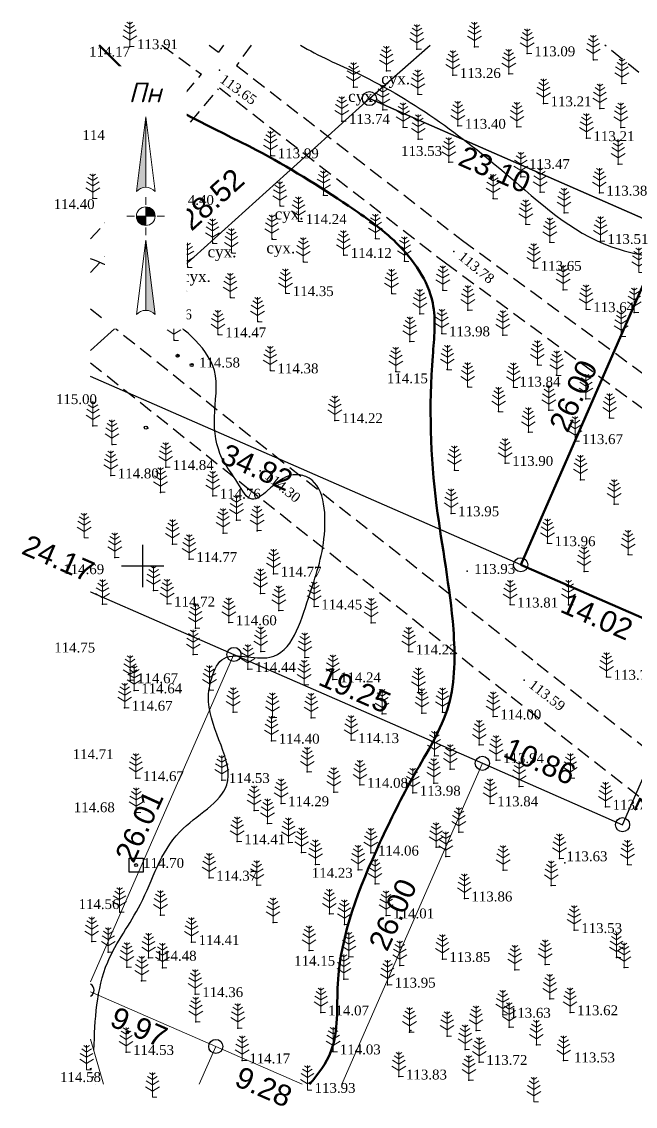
# Model space of a CAD drawing. Header units: millimetres. Extents: x 5405691.4 to 5405779, y 5525011.6 to 5525088.6.
# Drawn here: x 5405691.4 to 5405735, y 5525011.6 to 5525088.6 of the extents above; entities that cross this region are included whole.
import ezdxf
from ezdxf.enums import TextEntityAlignment as Align

# ---------------------------------------------------------------- set-up
doc = ezdxf.new("R2010")
doc.units = ezdxf.units.MM
doc.set_wipeout_variables(frame=1)
doc.linetypes.add('DASHEDX2', pattern=[1.5, 1, -0.5])
doc.linetypes.add('HIDDEN', pattern=[0.5, 0, -0.5])
for name, color, linetype, lineweight in [('#Лист (текст_ПН)', 250, 'Continuous', 0), ('#Штамп', 250, 'Continuous', 0), ('11900000', 1, 'Continuous', 30), ('рельеф', 7, 'Continuous', 0), ('ТОЧКИ', 7, 'Continuous', 30)]:
    doc.layers.add(name, color=color, linetype=linetype, lineweight=lineweight)
for name, color, linetype in [('SC007', 7, 'Continuous'), ('горизонтали', 42, 'Continuous'), ('дороги', 7, 'Continuous'), ('Ділянки_Межі', 10, 'Continuous'), ('надписи', 7, 'Continuous'), ('отметки', 7, 'Continuous'), ('промеры', 185, 'Continuous'), ('Растительность', 7, 'Continuous'), ('столбы', 7, 'Continuous')]:
    doc.layers.add(name, color=color, linetype=linetype)
doc.styles.get("Standard").update_dxf_attribs({"font": 'arial.ttf'})
doc.styles.add('times', font='times.ttf')
doc.styles.add('Мой_Топо', font='isocpeui.ttf')
doc.linetypes.add('канава 0', pattern='A,0.9,0,["|",Standard,S=0.25,R=0,X=0,Y=0],0.1', length=1)

# ---------------------------------------------------------------- blocks, each defined once
blk = doc.blocks.new('A$C51FE15A3')
at = {"layer": 'Растительность', "color": 94, "lineweight": 0}
for points in [[(-0.201, 1.726), (0, 1.584), (0.201, 1.726)], [(0, 1.75), (0, 0), (0.319, 0)], [(-0.447, 1.172), (0, 0.895), (0.447, 1.172)], [(-0.343, 1.489), (0, 1.267), (0.343, 1.489)], [(-0.493, 0.753), (0, 0.444), (0.493, 0.753)]]:
    blk.add_lwpolyline(points, dxfattribs=at)
blk = doc.blocks.new('SYMBOL902')
at = {"layer": 'SC007'}
blk.add_lwpolyline([(-1.25, -1.25), (-1.25, 1.25), (1.25, 1.25), (1.25, -1.25)], close=True, dxfattribs=at)
blk.add_circle((0, 0), 0.25, dxfattribs=at)
blk = doc.blocks.new('*U5')
at = {"color": 0}
for points in [[(-0.113, 0), (-0.109, -0.029), (-0.097, -0.056)], [(-0.113, 0), (-0.097, -0.056), (0, 0)], [(-0.097, -0.056), (0, -0.113), (0, 0)], [(-0.097, -0.056), (-0.08, -0.08), (-0.056, -0.097)], [(-0.097, -0.056), (-0.056, -0.097), (0, -0.113)], [(-0.056, -0.097), (-0.029, -0.109), (0, -0.113)]]:
    blk.add_solid(points, dxfattribs=at)
blk = doc.blocks.new('*U6')
at = {"color": 0}
for points in [[(0, 0), (0.097, 0.056), (0, 0.113)], [(0.097, 0.056), (0.029, 0.109), (0, 0.113)], [(0, 0), (0.113, 0), (0.097, 0.056)], [(0.097, 0.056), (0.056, 0.097), (0.029, 0.109)], [(0.097, 0.056), (0.08, 0.08), (0.056, 0.097)], [(0.113, 0), (0.109, 0.029), (0.097, 0.056)]]:
    blk.add_solid(points, dxfattribs=at)
blk = doc.blocks.new('*U7')
at = {"color": 0}
for points in [[(0, -1.136), (0.021, -1.138), (0, -0.288)], [(0.021, -1.138), (0.042, -1.142), (0, -0.288)], [(0.042, -1.142), (0.062, -1.15), (0, -0.288)], [(0.062, -1.15), (0.081, -1.16), (0, -0.288)], [(0.081, -1.16), (0.098, -1.173), (0, -0.288)], [(0.098, -1.173), (0.113, -1.188), (0, -0.288)]]:
    blk.add_solid(points, dxfattribs=at)
blk = doc.blocks.new('*U8')
at = {"color": 0}
for points in [[(-0.113, 0.297), (-0.098, 0.312), (0, 1.197)], [(-0.098, 0.312), (-0.081, 0.325), (0, 1.197)], [(-0.081, 0.325), (-0.062, 0.335), (0, 1.197)], [(-0.062, 0.335), (-0.042, 0.343), (0, 1.197)], [(-0.042, 0.343), (-0.021, 0.347), (0, 1.197)], [(-0.021, 0.347), (0, 0.349), (0, 1.197)]]:
    blk.add_solid(points, dxfattribs=at)
blk = doc.blocks.new('#Північ')
at = {"color": 7}
blk.add_wipeout([(-2.901, 10.635), (2.901, 10.635), (2.901, -7.981), (-2.901, -7.981)], dxfattribs=at).dxf.layer = '#Лист (текст_ПН)'
at = {"layer": '#Лист (текст_ПН)'}
for p, q in [((-0.663, 1.748), (0, 7.043)), ((0, 7.043), (0, 2.052)), ((0, 7.043), (0.663, 1.748)), ((0, 1.337), (0, 0.807)), ((-1.337, 0), (-0.807, 0)), ((-0.662, 0), (0.662, 0)), ((0, 0.662), (0, -0.662)), ((1.337, 0), (0.807, 0)), ((0, -1.337), (0, -0.807)), ((-0.663, -6.99), (0, -1.695)), ((0, -1.695), (0.663, -6.99)), ((0, -1.695), (0, -6.686))]:
    blk.add_line(p, q, dxfattribs=at)
at = {"layer": '#Лист (текст_ПН)', "flags": 128}
for points in [[(0, 7.043), (-0.663, 1.748, -0.218585), (0, 2.052)], [(0, 0), (-0.662, 0, 0.414214), (0, -0.662)]]:
    blk.add_lwpolyline(points, format="xyb", close=True, dxfattribs=at)
at = {"layer": '#Лист (текст_ПН)'}
blk.add_circle((0, 0), 0.662, dxfattribs=at)
for centre in [(0, 1.178), (0, -7.56)]:
    blk.add_arc(centre, 0.874, 40.67981, 139.32019, dxfattribs=at)
at = {"layer": '#Лист (текст_ПН)', "xscale": 5.883850111352785, "yscale": 5.883850111352785, "zscale": 5.883850111352785}
for name in ['*U8', '*U5', '*U6', '*U7']:
    blk.add_blockref(name, (0, 0), dxfattribs=at)
at = {"layer": '#Лист (текст_ПН)', "style": 'Мой_Топо'}
blk.add_text('Пн', height=1.4, dxfattribs=at).set_placement((-1.217, 8.077))

msp = doc.modelspace()

# ---------------------------------------------------------------- linework, layer by layer
at = {"layer": '11900000', "color": 7}
for points in [[(5405700, 5525048.5, 0), (5405700, 5525051.5, 0)], [(5405700, 5525048.5, 0), (5405700, 5525051.5, 0)], [(5405698.5, 5525050, 0), (5405701.5, 5525050, 0)], [(5405698.5, 5525050, 0), (5405701.5, 5525050, 0)]]:
    msp.add_polyline3d(points, dxfattribs=at)
at = {"layer": 'горизонтали', "color": 32, "lineweight": 50}
msp.add_open_spline([(5405711.832, 5525013.207), (5405712.468, 5525013.939), (5405713.999, 5525015.962), (5405713.432, 5525022.399), (5405716.062, 5525028.88), (5405719.178, 5525035.223), (5405722.202, 5525039.918), (5405722.175, 5525046.73), (5405720.523, 5525054.83), (5405720.258, 5525062.557), (5405721.032, 5525069.142), (5405718.32, 5525072.999), (5405713.715, 5525076.197), (5405707.445, 5525080.142), (5405700.711, 5525082.829), (5405697.685, 5525086.223), (5405696.915, 5525086.96)], degree=3, knots=[113.841769, 113.841769, 113.841769, 113.841769, 116.696969, 121.509902, 131.971194, 137.362202, 142.856238, 148.280248, 157.138434, 167.759647, 171.50703, 176.486091, 180.79117, 188.424076, 198.724877, 201.918382, 201.918382, 201.918382, 201.918382], dxfattribs=at)
at = {"layer": 'горизонтали', "color": 32}
for points, knots in [([(5405711.198, 5525086.96), (5405712.453, 5525086.18), (5405718.249, 5525083.853), (5405725.267, 5525078.489), (5405732.217, 5525072.075), (5405740.571, 5525071.613), (5405740.723, 5525065.204), (5405745.25, 5525062.771), (5405749.881, 5525065.136), (5405752.425, 5525060.09), (5405757.375, 5525060.815), (5405758.517, 5525054.885), (5405753.911, 5525053.476), (5405754.727, 5525050.736), (5405756.473, 5525050.109), (5405758.312, 5525048.586), (5405761.035, 5525047.271), (5405764.018, 5525048.616), (5405766.119, 5525051.746), (5405765.749, 5525056.129), (5405770.721, 5525057.668), (5405771.719, 5525053.298), (5405773.56, 5525053.642), (5405773.756, 5525053.679)], [223.550129, 223.550129, 223.550129, 223.550129, 228.019943, 241.356516, 250.350646, 256.072441, 262.718263, 265.036677, 270.508976, 274.591944, 278.667661, 282.595803, 287.462382, 288.600015, 290.087898, 292.663458, 295.97607, 298.302152, 301.795271, 306.858082, 309.302727, 314.164734, 314.745192, 314.745192, 314.745192, 314.745192]), ([(5405696.535, 5525015.637), (5405696.618, 5525017.792), (5405696.773, 5525021.579), (5405700.355, 5525026.168), (5405701.587, 5525031.219), (5405707.844, 5525034.322), (5405704.349, 5525038.922), (5405704.793, 5525041.873), (5405705.68, 5525044.271), (5405710.18, 5525042.352), (5405711.775, 5525048.004), (5405713.177, 5525051.642), (5405712.867, 5525056.243), (5405710.199, 5525056.594), (5405709.177, 5525055.586), (5405707.613, 5525054.298), (5405706.635, 5525056.194), (5405705.333, 5525057.741), (5405704.887, 5525060.693), (5405705.598, 5525063.827), (5405703.545, 5525066.376), (5405700.978, 5525068.229), (5405698.985, 5525070.689), (5405697.05, 5525071.526), (5405696.302, 5525071.793)], [140.149315, 140.149315, 140.149315, 140.149315, 146.483716, 151.20284, 157.068092, 161.784349, 167.821785, 169.320726, 170.998422, 174.398806, 179.41111, 184.074826, 188.386415, 189.287916, 191.453536, 192.680019, 194.198235, 196.312621, 199.255312, 202.588988, 205.462546, 208.291875, 212.253868, 214.611883, 214.611883, 214.611883, 214.611883])]:
    msp.add_open_spline(points, degree=3, knots=knots, dxfattribs=at)
at = {"layer": 'дороги', "color": 7, "linetype": 'DASHEDX2'}
for points, elevation in [([(5405701.348, 5525086.96), (5405704.161, 5525084.888)], 113.227), ([(5405704.72, 5525086.96), (5405705.386, 5525086.469)], 113.227), ([(5405758.862, 5525067.249), (5405737.56, 5525083.127), (5405732.79, 5525086.96)], 113.26)]:
    msp.add_lwpolyline(points, dxfattribs=dict(at, elevation=elevation))
for points in [[(5405705.733, 5525086.96), (5405705.386, 5525086.469)], [(5405707.692, 5525086.96), (5405706.664, 5525085.505)], [(5405706.664, 5525085.505), (5405722.693, 5525073.1), (5405739.15, 5525060.957), (5405750.778, 5525051.818), (5405764.756, 5525041.682)], [(5405696.302, 5525073.203), (5405697.696, 5525074.747), (5405699.538, 5525078.142), (5405701.074, 5525081.23), (5405704.161, 5525084.888)], [(5405696.302, 5525070.815), (5405699.011, 5525073.817), (5405700.958, 5525077.404), (5405702.42, 5525080.345), (5405705.384, 5525083.856)], [(5405705.441, 5525083.923), (5405721.487, 5525071.504), (5405737.938, 5525059.365), (5405749.572, 5525050.222), (5405763.581, 5525040.063)], [(5405696.302, 5525068.253), (5405709.261, 5525057.919), (5405727.995, 5525043.077), (5405740.903, 5525033.006), (5405755.136, 5525020.547), (5405764.323, 5525013.207)], [(5405696.302, 5525064.416), (5405707.395, 5525055.571), (5405726.141, 5525040.719), (5405738.991, 5525030.692), (5405753.21, 5525018.245), (5405759.517, 5525013.207)]]:
    msp.add_lwpolyline(points, dxfattribs=at)
at = {"layer": 'Ділянки_Межі', "lineweight": 25}
for points in [[(5405696.302, 5525065.287), (5405716.092, 5525083.166), (5405720.407, 5525086.96)], [(5405749.411, 5525086.96), (5405742.695, 5525071.514), (5405737.254, 5525073.896), (5405716.092, 5525083.166)], [(5405716.092, 5525083.166), (5405720.407, 5525086.96)], [(5405696.302, 5525048.164), (5405706.475, 5525043.711), (5405724.106, 5525035.986), (5405734.055, 5525031.63), (5405736.863, 5525038.043), (5405739.67, 5525044.455), (5405726.827, 5525050.078), (5405696.302, 5525063.447)]]:
    msp.add_lwpolyline(points, dxfattribs=at)
at = {"layer": 'Ділянки_Межі'}
msp.add_lwpolyline([(5405696.302, 5525065.287), (5405716.092, 5525083.166), (5405737.254, 5525073.896), (5405726.827, 5525050.078), (5405696.302, 5525063.447)], dxfattribs=at)
at = {"layer": 'Ділянки_Межі', "lineweight": 50}
msp.add_lwpolyline([(5405726.827, 5525050.078), (5405737.254, 5525073.896), (5405742.695, 5525071.514), (5405761.077, 5525063.466), (5405758.368, 5525056.238), (5405749.466, 5525032.483), (5405736.863, 5525038.043), (5405739.67, 5525044.455)], close=True, dxfattribs=at)
at = {"layer": 'Ділянки_Межі', "lineweight": 0}
for points in [[(5405696.302, 5525048.164), (5405706.475, 5525043.711), (5405696.302, 5525020.475)], [(5405696.302, 5525020.475), (5405706.475, 5525043.711), (5405724.106, 5525035.986), (5405714.134, 5525013.207)], [(5405714.134, 5525013.207), (5405724.106, 5525035.986), (5405734.055, 5525031.63), (5405736.863, 5525038.043), (5405749.466, 5525032.483), (5405742.243, 5525013.207)], [(5405696.302, 5525019.777), (5405705.184, 5525015.894), (5405704.008, 5525013.207)], [(5405711.311, 5525013.207), (5405705.184, 5525015.894), (5405696.302, 5525019.777)], [(5405704.008, 5525013.207), (5405705.184, 5525015.894), (5405711.311, 5525013.207)]]:
    msp.add_lwpolyline(points, dxfattribs=at)
at = {"layer": 'отметки', "color": 7}
for p in [(5405699.094, 5525086.871, 113.908), (5405719.465, 5525086.677, 113.245), (5405723.538, 5525086.83, 113.127), (5405727.289, 5525086.365, 113.095), (5405731.984, 5525085.912, 113.127), (5405705.453, 5525085.178, 113.645), (5405717.301, 5525085.142, 113.341), (5405725.977, 5525084.922, 113.17), (5405722.007, 5525084.825, 113.255), (5405734.014, 5525084.243, 113.129), (5405714.968, 5525083.973, 113.568), (5405719.523, 5525083.469, 113.368), (5405699.994, 5525083.078, 114.081), (5405728.445, 5525082.815, 113.21), (5405717.052, 5525082.371, 113.557), (5405732.446, 5525082.448, 113.197), (5405714.137, 5525081.566, 113.74), (5405718.491, 5525081.126, 113.573), (5405722.364, 5525081.221, 113.396), (5405726.559, 5525081.15, 113.288), (5405733.93, 5525081.116, 113.235), (5405719.56, 5525080.286, 113.528), (5405731.492, 5525080.347, 113.209), (5405709.089, 5525079.128, 113.991), (5405721.723, 5525078.65, 113.578), (5405733.744, 5525078.514, 113.249), (5405726.84, 5525077.611, 113.472), (5405728.211, 5525076.516, 113.51), (5405732.408, 5525076.48, 113.375), (5405696.456, 5525076.084, 114.326), (5405701.645, 5525075.816, 114.4), (5405712.842, 5525076.297, 114.045), (5405724.882, 5525076.067, 113.584), (5405709.749, 5525075.541, 114.226), (5405729.901, 5525075.052, 113.516), (5405711.067, 5525074.463, 114.236), (5405727.187, 5525074.239, 113.614), (5405704.986, 5525072.904, 114.422), (5405709.191, 5525073.198, 114.315), (5405716.516, 5525073.229, 114.031), (5405728.894, 5525072.971, 113.601), (5405732.486, 5525073.048, 113.506), (5405706.313, 5525072.229, 114.431), (5405714.266, 5525072.061, 114.116), (5405722.09, 5525072.302, 113.778), (5405703.211, 5525071.19, 114.384), (5405711.409, 5525071.583, 114.289), (5405718.582, 5525071.623, 114.038), (5405727.746, 5525071.142, 113.65), (5405721.302, 5525069.56, 113.932), (5405729.84, 5525069.6, 113.628), (5405702.661, 5525068.791, 114.448), (5405706.231, 5525069.052, 114.405), (5405710.149, 5525069.347, 114.355), (5405717.669, 5525069.32, 114.066), (5405723.085, 5525068.156, 113.872), (5405731.471, 5525068.21, 113.64), (5405734.888, 5525067.986, 113.603), (5405700.085, 5525067.698, 114.559), (5405708.171, 5525067.352, 114.366), (5405719.662, 5525067.897, 114.068), (5405705.359, 5525066.417, 114.471), (5405721.237, 5525066.488, 113.978), (5405702.238, 5525066.009, 114.525), (5405718.965, 5525065.934, 114.076), (5405725.562, 5525066.379, 113.835), (5405733.96, 5525066.284, 113.581), (5405702.497, 5525064.934, 114.525), (5405703.497, 5525064.282, 114.575), (5405728.013, 5525064.259, 113.688), (5405709.065, 5525063.863, 114.376), (5405717.963, 5525063.793, 114.151), (5405721.618, 5525063.926, 113.949), (5405729.375, 5525063.525, 113.748), (5405723.063, 5525062.7, 113.899), (5405726.309, 5525062.673, 113.842), (5405731.454, 5525061.866, 113.696), (5405728.831, 5525061.044, 113.736), (5405713.635, 5525060.328, 114.219), (5405725.258, 5525060.953, 113.831), (5405733.134, 5525060.498, 113.616), (5405696.464, 5525059.943, 115.041), (5405700.356, 5525059.765, 114.953), (5405727.375, 5525059.482, 113.87), (5405730.677, 5525058.845, 113.673), (5405697.821, 5525058.622, 114.966), (5405725.725, 5525057.295, 113.903), (5405701.631, 5525057.003, 114.843), (5405708.328, 5525056.745, 114.299), (5405722.125, 5525056.785, 113.928), (5405697.73, 5525056.409, 114.797), (5405731.065, 5525056.115, 113.718), (5405701.268, 5525055.218, 114.711), (5405704.97, 5525054.97, 114.763), (5405733.463, 5525054.383, 113.651), (5405721.889, 5525053.721, 113.954), (5405706.651, 5525053.252, 114.654), (5405705.703, 5525052.315, 114.818), (5405708.116, 5525052.496, 114.881), (5405702.116, 5525051.539, 114.743), (5405728.73, 5525051.6, 115.462), (5405698.019, 5525050.603, 114.739), (5405703.302, 5525050.476, 114.77), (5405734.444, 5525050.796, 113.678), (5405723.028, 5525049.632, 113.932), (5405731.321, 5525049.591, 113.657), (5405709.288, 5525049.44, 114.771), (5405700.772, 5525048.255, 114.775), (5405708.361, 5525048.046, 114.721), (5405697.148, 5525047.276, 114.717), (5405701.726, 5525047.315, 114.719), (5405726.076, 5525047.247, 113.805), (5405730.215, 5525047.234, 113.69), (5405709.663, 5525046.831, 114.623), (5405712.167, 5525047.108, 114.451), (5405706.108, 5525045.986, 114.596), (5405716.214, 5525045.948, 114.283), (5405703.736, 5525045.587, 114.687), (5405703.592, 5525043.7, 114.55), (5405708.372, 5525043.914, 114.547), (5405711.502, 5525043.495, 114.309), (5405718.875, 5525043.912, 114.216), (5405707.467, 5525042.666, 114.439), (5405699.098, 5525041.875, 114.665), (5405713.5, 5525041.935, 114.236), (5405727.068, 5525041.898, 113.588), (5405732.917, 5525042.117, 113.719), (5405699.395, 5525041.152, 114.641), (5405704.744, 5525041.193, 114.501), (5405711.463, 5525041.546, 114.239), (5405719.569, 5525041.012, 114.036), (5405698.716, 5525039.921, 114.673), (5405706.422, 5525039.618, 114.416), (5405716.985, 5525039.496, 114.228), (5405719.812, 5525039.546, 114.107), (5405721.28, 5525039.606, 114.018), (5405709.207, 5525039.244, 114.361), (5405711.953, 5525039.225, 114.271), (5405724.879, 5525039.303, 114), (5405709.147, 5525037.582, 114.405), (5405714.791, 5525037.624, 114.135), (5405723.882, 5525037.298, 113.965), (5405720.699, 5525036.512, 114.16), (5405725.076, 5525036.203, 113.942), (5405699.518, 5525034.929, 114.671), (5405711.681, 5525035.372, 114.221), (5405721.832, 5525035.577, 114.019), (5405730.345, 5525034.931, 113.887), (5405705.612, 5525034.791, 114.527), (5405715.42, 5525034.45, 114.075), (5405720.651, 5525034.574, 114.014), (5405726.709, 5525034.35, 113.846), (5405713.56, 5525033.95, 114.181), (5405719.162, 5525033.89, 113.984), (5405707.916, 5525032.629, 114.383), (5405709.821, 5525033.139, 114.295), (5405724.658, 5525033.136, 113.836), (5405732.848, 5525032.896, 113.777), (5405699.544, 5525032.493, 114.642), (5405708.86, 5525031.719, 114.335), (5405722.441, 5525031.11, 113.805), (5405706.705, 5525030.445, 114.407), (5405710.339, 5525030.361, 114.286), (5405711.28, 5525029.652, 114.19), (5405716.196, 5525029.643, 114.065), (5405720.826, 5525030.025, 113.91), (5405712.26, 5525028.804, 114.232), (5405721.51, 5525029.376, 113.909), (5405729.578, 5525029.238, 113.629), (5405729.947, 5525028.915, 113.543), (5405734.398, 5525028.8, 113.729), (5405715.283, 5525028.42, 114.07), (5405725.578, 5525028.394, 113.694), (5405704.715, 5525027.86, 114.366), (5405708.095, 5525027.334, 114.248), (5405716.486, 5525027.424, 114.112), (5405728.998, 5525027.309, 113.632), (5405722.827, 5525026.386, 113.859), (5405698.365, 5525025.421, 114.563), (5405701.256, 5525025.221, 114.528), (5405713.247, 5525025.296, 114.153), (5405717.276, 5525025.181, 114.007), (5405709.25, 5525024.684, 114.236), (5405714.312, 5525024.557, 114.105), (5405730.621, 5525024.143, 113.528), (5405696.384, 5525023.332, 114.569), (5405697.56, 5525022.582, 114.564), (5405703.462, 5525023.293, 114.406), (5405711.805, 5525022.703, 114.148), (5405700.417, 5525022.179, 114.476), (5405714.632, 5525022.255, 114.016), (5405721.266, 5525022.089, 113.854), (5405733.617, 5525022.196, 113.515), (5405698.883, 5525021.522, 114.587), (5405701.397, 5525021.473, 114.388), (5405718.247, 5525021.634, 113.972), (5405726.414, 5525021.337, 113.689), (5405728.57, 5525021.705, 113.595), (5405734.158, 5525021.502, 113.533), (5405699.925, 5525020.546, 114.505), (5405714.283, 5525020.669, 114.013), (5405717.38, 5525020.272, 113.949), (5405703.723, 5525019.597, 114.356), (5405728.887, 5525019.263, 113.65), (5405712.652, 5525018.298, 114.067), (5405725.555, 5525018.131, 113.633), (5405730.327, 5525018.308, 113.617), (5405703.765, 5525017.651, 114.299), (5405706.75, 5525017.188, 114.191), (5405726.019, 5525017.261, 113.698), (5405718.94, 5525016.91, 113.86), (5405719.018, 5525017.023, 113.805), (5405721.599, 5525016.62, 113.802), (5405723.656, 5525017.027, 113.709), (5405722.877, 5525015.67, 113.763), (5405727.938, 5525015.997, 113.58), (5405698.816, 5525015.493, 114.525), (5405707.063, 5525014.893, 114.167), (5405713.488, 5525015.531, 114.033), (5405729.874, 5525014.885, 113.645), (5405723.889, 5525014.786, 113.718), (5405718.185, 5525013.749, 113.834), (5405723.154, 5525013.505, 113.739)]:
    msp.add_point(p, dxfattribs=at)
at = {"layer": 'рельеф', "color": 7, "linetype": 'канава 0', "elevation": 113.553}
msp.add_lwpolyline([(5405697.222, 5525013.207), (5405696.302, 5525016.411)], dxfattribs=at)
at = {"layer": 'рельеф', "color": 7, "linetype": 'HIDDEN', "lineweight": 40, "elevation": 114.42}
msp.add_lwpolyline([(5405696.302, 5525014.371), (5405696.636, 5525013.207)], dxfattribs=at)
at = {"layer": 'столбы', "color": 7}
for centre in [(5405702.48, 5525064.91, 114.53), (5405703.48, 5525064.26, 114.58), (5405700.22, 5525059.81, 114.89)]:
    msp.add_circle(centre, 0.11, dxfattribs=at)
at = {"layer": 'ТОЧКИ'}
for centre in [(5405716.092, 5525083.166), (5405726.827, 5525050.078), (5405706.475, 5525043.711), (5405724.106, 5525035.986), (5405734.055, 5525031.63), (5405705.184, 5525015.894, 107.24)]:
    msp.add_circle(centre, 0.5, dxfattribs=at)
msp.add_arc((5405696.046, 5525019.889, 107.24), 0.499, 300.95515, 59.04502, dxfattribs=at)

# ---------------------------------------------------------------- block references
at = {"layer": 'отметки', "color": 7, "xscale": 0.400000000372529, "yscale": 0.400000000372529, "zscale": 0.400000000372529}
msp.add_blockref('SYMBOL902', (5405699.527, 5525028.766, 114.703), dxfattribs=at)
at = {"layer": 'Растительность', "color": 7}
for p in [(5405699.08, 5525086.87, 113.91), (5405719.46, 5525086.68, 113.24), (5405723.54, 5525086.83, 113.13), (5405727.29, 5525086.36, 113.09), (5405731.98, 5525085.91, 113.13), (5405717.3, 5525085.14, 113.34), (5405722.01, 5525084.82, 113.26), (5405725.98, 5525084.92, 113.17), (5405714.96, 5525083.97, 113.57), (5405734.01, 5525084.24, 113.13), (5405719.52, 5525083.46, 113.37), (5405699.98, 5525083.07, 114.08), (5405728.45, 5525082.81, 113.21), (5405732.45, 5525082.45, 113.2), (5405717.05, 5525082.36, 113.56), (5405714.13, 5525081.56, 113.74), (5405718.48, 5525081.12, 113.57), (5405722.36, 5525081.22, 113.4), (5405726.56, 5525081.15, 113.29), (5405733.93, 5525081.11, 113.23), (5405719.56, 5525080.28, 113.53), (5405731.49, 5525080.35, 113.21), (5405709.07, 5525079.11, 113.99), (5405721.72, 5525078.64, 113.58), (5405733.74, 5525078.51, 113.25), (5405726.84, 5525077.61, 113.47), (5405712.83, 5525076.28, 114.05), (5405728.21, 5525076.51, 113.51), (5405732.41, 5525076.48, 113.38), (5405696.46, 5525076.08, 114.33), (5405701.62, 5525075.8, 114.4), (5405709.73, 5525075.52, 114.23), (5405724.88, 5525076.06, 113.58), (5405729.9, 5525075.05, 113.52), (5405711.05, 5525074.44, 114.24), (5405727.19, 5525074.23, 113.61), (5405709.17, 5525073.17, 114.32), (5405716.51, 5525073.21, 114.03), (5405704.96, 5525072.88, 114.42), (5405728.9, 5525072.96, 113.6), (5405732.49, 5525073.04, 113.51), (5405706.29, 5525072.2, 114.43), (5405714.25, 5525072.04, 114.12), (5405718.57, 5525071.6, 114.04), (5405703.19, 5525071.17, 114.39), (5405711.39, 5525071.56, 114.29), (5405727.75, 5525071.13, 113.65), (5405735.21, 5525070.83, 113.53), (5405710.13, 5525069.32, 114.36), (5405717.66, 5525069.3, 114.07), (5405721.3, 5525069.54, 113.93), (5405729.84, 5525069.59, 113.63), (5405702.64, 5525068.77, 114.45), (5405706.21, 5525069.03, 114.41), (5405719.66, 5525067.88, 114.07), (5405723.08, 5525068.14, 113.87), (5405731.47, 5525068.2, 113.64), (5405734.89, 5525067.98, 113.6), (5405700.06, 5525067.68, 114.56), (5405708.15, 5525067.33, 114.37), (5405705.34, 5525066.39, 114.47), (5405721.23, 5525066.47, 113.98), (5405725.56, 5525066.37, 113.84), (5405733.96, 5525066.28, 113.58), (5405702.22, 5525065.99, 114.53), (5405718.96, 5525065.92, 114.08), (5405721.62, 5525063.91, 113.95), (5405728.01, 5525064.25, 113.69), (5405709.05, 5525063.84, 114.38), (5405717.96, 5525063.77, 114.15), (5405729.38, 5525063.52, 113.75), (5405723.06, 5525062.69, 113.9), (5405726.31, 5525062.66, 113.84), (5405731.46, 5525061.86, 113.7), (5405725.26, 5525060.94, 113.83), (5405728.83, 5525061.04, 113.74), (5405713.63, 5525060.31, 114.22), (5405733.14, 5525060.49, 113.62), (5405696.47, 5525059.94, 115.04), (5405727.37, 5525059.48, 113.87), (5405697.82, 5525058.62, 114.97), (5405730.68, 5525058.84, 113.67), (5405701.63, 5525057, 114.84), (5405725.72, 5525057.28, 113.9), (5405697.73, 5525056.41, 114.8), (5405722.12, 5525056.77, 113.93), (5405731.07, 5525056.11, 113.72), (5405701.27, 5525055.22, 114.71), (5405704.97, 5525054.97, 114.76), (5405733.46, 5525054.38, 113.65), (5405706.65, 5525053.25, 114.65), (5405721.89, 5525053.71, 113.95), (5405708.12, 5525052.5, 114.88), (5405695.84, 5525052, 114.62), (5405705.7, 5525052.32, 114.82), (5405728.73, 5525051.59, 115.46), (5405702.12, 5525051.54, 114.74), (5405698.02, 5525050.6, 114.74), (5405703.3, 5525050.48, 114.77), (5405734.45, 5525050.79, 113.68), (5405709.29, 5525049.44, 114.77), (5405731.32, 5525049.59, 113.66), (5405700.77, 5525048.25, 114.77), (5405708.361, 5525048.046, 114.721), (5405697.15, 5525047.28, 114.72), (5405701.73, 5525047.31, 114.72), (5405712.17, 5525047.11, 114.45), (5405726.08, 5525047.24, 113.81), (5405730.22, 5525047.23, 113.69), (5405709.663, 5525046.831, 114.623), (5405703.74, 5525045.59, 114.69), (5405706.108, 5525045.986, 114.596), (5405716.22, 5525045.95, 114.28), (5405708.372, 5525043.914, 114.547), (5405718.88, 5525043.91, 114.22), (5405703.59, 5525043.7, 114.55), (5405711.502, 5525043.495, 114.309), (5405707.467, 5525042.666, 114.439), (5405699.1, 5525041.88, 114.67), (5405713.5, 5525041.935, 114.236), (5405732.92, 5525042.11, 113.72), (5405699.4, 5525041.15, 114.64), (5405704.74, 5525041.19, 114.5), (5405711.463, 5525041.546, 114.239), (5405719.57, 5525041.01, 114.04), (5405698.72, 5525039.92, 114.67), (5405706.42, 5525039.62, 114.42), (5405716.985, 5525039.496, 114.228), (5405719.82, 5525039.54, 114.11), (5405721.28, 5525039.6, 114.02), (5405724.88, 5525039.3, 114), (5405709.207, 5525039.244, 114.361), (5405711.953, 5525039.225, 114.271), (5405709.147, 5525037.582, 114.405), (5405714.79, 5525037.62, 114.13), (5405723.89, 5525037.29, 113.97), (5405720.699, 5525036.512, 114.16), (5405725.08, 5525036.2, 113.94), (5405721.832, 5525035.577, 114.019), (5405699.52, 5525034.93, 114.67), (5405705.61, 5525034.79, 114.53), (5405711.681, 5525035.372, 114.221), (5405730.35, 5525034.93, 113.89), (5405713.56, 5525033.95, 114.181), (5405715.42, 5525034.45, 114.075), (5405719.17, 5525033.89, 113.98), (5405720.651, 5525034.574, 114.014), (5405726.71, 5525034.35, 113.85), (5405709.821, 5525033.139, 114.295), (5405724.658, 5525033.136, 113.836), (5405699.54, 5525032.49, 114.64), (5405707.916, 5525032.629, 114.383), (5405732.85, 5525032.89, 113.78), (5405708.86, 5525031.719, 114.335), (5405722.441, 5525031.11, 113.805), (5405706.705, 5525030.445, 114.407), (5405710.339, 5525030.361, 114.286), (5405711.28, 5525029.652, 114.19), (5405716.196, 5525029.643, 114.065), (5405720.826, 5525030.025, 113.91), (5405721.51, 5525029.376, 113.909), (5405712.26, 5525028.804, 114.232), (5405729.578, 5525029.238, 113.629), (5405734.4, 5525028.79, 113.73), (5405704.72, 5525027.86, 114.37), (5405715.283, 5525028.42, 114.07), (5405725.578, 5525028.394, 113.694), (5405708.095, 5525027.334, 114.248), (5405716.486, 5525027.424, 114.112), (5405728.998, 5525027.309, 113.632), (5405722.827, 5525026.386, 113.859), (5405698.36, 5525025.42, 114.56), (5405701.26, 5525025.22, 114.53), (5405709.25, 5525024.684, 114.236), (5405713.247, 5525025.296, 114.153), (5405717.276, 5525025.181, 114.007), (5405714.312, 5525024.557, 114.105), (5405730.621, 5525024.143, 113.528), (5405696.38, 5525023.33, 114.57), (5405703.46, 5525023.29, 114.41), (5405697.56, 5525022.58, 114.56), (5405711.805, 5525022.703, 114.148), (5405700.42, 5525022.18, 114.48), (5405714.632, 5525022.255, 114.016), (5405718.247, 5525021.634, 113.972), (5405721.266, 5525022.089, 113.854), (5405728.57, 5525021.705, 113.595), (5405733.617, 5525022.196, 113.515), (5405698.88, 5525021.52, 114.59), (5405701.4, 5525021.47, 114.39), (5405726.414, 5525021.337, 113.689), (5405734.158, 5525021.502, 113.533), (5405699.93, 5525020.54, 114.5), (5405714.283, 5525020.669, 114.013), (5405717.38, 5525020.272, 113.949), (5405703.723, 5525019.597, 114.356), (5405728.887, 5525019.263, 113.65), (5405712.652, 5525018.298, 114.067), (5405725.555, 5525018.131, 113.633), (5405730.327, 5525018.308, 113.617), (5405703.765, 5525017.651, 114.299), (5405706.75, 5525017.188, 114.191), (5405723.656, 5525017.027, 113.709), (5405726.019, 5525017.261, 113.698), (5405718.94, 5525016.91, 113.86), (5405721.599, 5525016.62, 113.802), (5405698.816, 5525015.493, 114.525), (5405713.513, 5525015.522, 114), (5405722.877, 5525015.67, 113.763), (5405727.938, 5525015.997, 113.58), (5405707.063, 5525014.893, 114.167), (5405723.889, 5525014.786, 113.718), (5405729.874, 5525014.885, 113.645), (5405696.02, 5525014.23, 114.58), (5405718.185, 5525013.749, 113.834), (5405723.154, 5525013.505, 113.739), (5405711.695, 5525012.8, 113.928), (5405700.69, 5525012.283, 114.468), (5405727.761, 5525011.952, 113.583)]:
    msp.add_blockref('A$C51FE15A3', p, dxfattribs=at)

# ---------------------------------------------------------------- texts
at = {"layer": 'надписи', "color": 7, "style": 'times'}
for p in [(5405716.927, 5525084.977, 111.861), (5405714.58, 5525083.732, 111.861), (5405709.366, 5525075.384, 111.861), (5405708.776, 5525072.972, 111.861), (5405704.603, 5525072.695, 111.861), (5405702.787, 5525070.95, 111.861)]:
    msp.add_text('сух.', height=0.8, dxfattribs=at).set_placement(p, align=Align.TOP_LEFT)
at = {"layer": 'отметки', "color": 7, "style": 'times'}
for s, p in [('113.91', (5405699.594, 5525087.371, 113.908)), ('114.17', (5405696.197, 5525086.845, 114.171)), ('113.09', (5405727.789, 5525086.865, 113.095)), ('113.26', (5405722.507, 5525085.325, 113.255)), ('114.08', (5405698.715, 5525082.674, 114.081)), ('113.21', (5405728.945, 5525083.315, 113.21)), ('113.74', (5405714.637, 5525082.066, 113.74)), ('113.40', (5405722.864, 5525081.721, 113.396)), ('114.22', (5405695.722, 5525080.925, 114.216)), ('113.21', (5405731.992, 5525080.847, 113.209)), ('113.99', (5405709.589, 5525079.628, 113.991)), ('113.53', (5405718.34, 5525079.794, 113.528)), ('113.47', (5405727.412, 5525078.87, 113.472)), ('113.38', (5405732.908, 5525076.98, 113.375)), ('114.40', (5405693.679, 5525076.025, 114.401)), ('114.40', (5405702.145, 5525076.316, 114.4)), ('114.24', (5405711.567, 5525074.963, 114.236)), ('113.51', (5405732.986, 5525073.548, 113.506)), ('114.12', (5405714.766, 5525072.561, 114.116)), ('113.65', (5405728.246, 5525071.642, 113.65)), ('114.35', (5405710.649, 5525069.847, 114.355)), ('114.56', (5405700.585, 5525068.198, 114.559)), ('113.64', (5405731.971, 5525068.71, 113.64)), ('114.47', (5405705.859, 5525066.917, 114.471)), ('113.98', (5405721.737, 5525066.988, 113.978)), ('114.58', (5405703.997, 5525064.782, 114.575)), ('114.38', (5405709.565, 5525064.363, 114.376)), ('114.15', (5405717.331, 5525063.658, 114.151)), ('113.84', (5405726.742, 5525063.425, 113.842)), ('115.00', (5405693.844, 5525062.182, 115.001)), ('114.22', (5405714.135, 5525060.828, 114.219)), ('113.67', (5405731.177, 5525059.345, 113.673)), ('114.84', (5405702.131, 5525057.503, 114.843)), ('113.90', (5405726.225, 5525057.795, 113.903)), ('114.80', (5405698.23, 5525056.909, 114.797)), ('114.76', (5405705.47, 5525055.47, 114.763)), ('113.95', (5405722.389, 5525054.221, 113.954)), ('113.96', (5405729.23, 5525052.1, 115.462)), ('114.77', (5405703.802, 5525050.976, 114.77)), ('114.69', (5405694.357, 5525050.112, 114.692)), ('114.77', (5405709.788, 5525049.94, 114.771)), ('113.93', (5405723.528, 5525050.132, 113.932)), ('114.72', (5405702.226, 5525047.815, 114.719)), ('114.45', (5405712.667, 5525047.608, 114.451)), ('113.81', (5405726.576, 5525047.747, 113.805)), ('114.60', (5405706.608, 5525046.486, 114.596)), ('114.75', (5405693.718, 5525044.556, 114.753)), ('114.22', (5405719.375, 5525044.412, 114.216)), ('114.44', (5405707.967, 5525043.166, 114.439)), ('113.72', (5405733.417, 5525042.617, 113.719)), ('114.67', (5405699.598, 5525042.375, 114.665)), ('114.24', (5405714, 5525042.435, 114.236)), ('114.64', (5405699.895, 5525041.652, 114.641)), ('114.67', (5405699.216, 5525040.421, 114.673)), ('114.00', (5405725.379, 5525039.803, 114)), ('114.40', (5405709.647, 5525038.082, 114.405)), ('114.13', (5405715.291, 5525038.124, 114.135)), ('114.71', (5405695.028, 5525036.986, 114.706)), ('113.94', (5405725.576, 5525036.703, 113.942)), ('114.67', (5405700.018, 5525035.429, 114.671)), ('114.53', (5405706.112, 5525035.291, 114.527)), ('114.08', (5405715.92, 5525034.95, 114.075)), ('113.98', (5405719.662, 5525034.39, 113.984)), ('114.29', (5405710.321, 5525033.639, 114.295)), ('113.84', (5405725.158, 5525033.636, 113.836)), ('113.78', (5405733.348, 5525033.396, 113.777)), ('114.68', (5405695.111, 5525033.217, 114.68)), ('114.41', (5405707.205, 5525030.945, 114.407)), ('114.06', (5405716.696, 5525030.143, 114.065)), ('113.63', (5405730.078, 5525029.738, 113.629)), ('114.70', (5405700.028, 5525029.267, 114.703)), ('114.37', (5405705.215, 5525028.36, 114.366)), ('114.23', (5405711.999, 5525028.565, 114.232)), ('113.86', (5405723.327, 5525026.886, 113.859)), ('114.56', (5405695.447, 5525026.345, 114.563)), ('114.01', (5405717.776, 5525025.681, 114.007)), ('113.53', (5405731.121, 5525024.643, 113.528)), ('114.41', (5405703.962, 5525023.793, 114.406)), ('114.48', (5405700.917, 5525022.679, 114.476)), ('113.85', (5405721.766, 5525022.589, 113.854)), ('114.15', (5405710.749, 5525022.323, 114.148)), ('113.95', (5405717.88, 5525020.772, 113.949)), ('114.36', (5405704.223, 5525020.097, 114.356)), ('114.07', (5405713.152, 5525018.798, 114.067)), ('113.62', (5405730.827, 5525018.808, 113.617)), ('113.63', (5405726.055, 5525018.631, 113.633)), ('114.53', (5405699.316, 5525015.993, 114.525)), ('114.03', (5405713.988, 5525016.031, 114.033)), ('114.17', (5405707.563, 5525015.393, 114.167)), ('113.72', (5405724.389, 5525015.286, 113.718)), ('113.53', (5405730.606, 5525015.463, 113.534)), ('114.58', (5405694.131, 5525014.069, 114.582)), ('113.83', (5405718.685, 5525014.249, 113.834)), ('113.93', (5405712.195, 5525013.3, 113.928))]:
    msp.add_text(s, height=0.7, dxfattribs=at).set_placement(p, align=Align.TOP_LEFT)
for s, rotation, p in [('113.65', 324.19182, (5405705.818, 5525084.948, 113.645)), ('113.78', 320.45039, (5405722.794, 5525072.369, 113.778)), ('114.30', 320.75274, (5405709.032, 5525056.816, 114.299)), ('113.59', 322.14098, (5405727.77, 5525041.986, 113.588))]:
    msp.add_text(s, height=0.7, rotation=rotation, dxfattribs=at).set_placement(p, align=Align.TOP_LEFT)
at = {"layer": 'промеры', "char_height": 1.5, "attachment_point": 1}
for s, insert, rotation in [('23.10', (5405722.88, 5525079.865), 336.4763), ('28.52', (5405702.454, 5525074.813), 42.09773), ('26.00', (5405728.789, 5525059.998), 65.48217), ('34.82', (5405705.994, 5525058.731), 336.4763), ('24.17', (5405691.913, 5525052.267), 336.4763), ('14.02', (5405730.136, 5525048.14), 336.4763), ('19.25', (5405712.973, 5525042.969), 336.35584), ('10.86', (5405726.088, 5525037.873), 336.4763), ('7.00', (5405734.81, 5525032.606), 65.23698), ('26.01', (5405697.983, 5525029.45), 65.48217), ('26.00', (5405715.976, 5525023.18), 65.48217), ('9.97', (5405698.171, 5525018.768), 336.4763), ('9.28', (5405707.022, 5525014.53), 336.4763)]:
    msp.add_mtext(s, dxfattribs=dict(at, insert=insert, rotation=rotation))

# ---------------------------------------------------------------- next in the draw order: block references
at = {"layer": '#Штамп'}
msp.add_blockref('#Північ', (5405700.216, 5525074.818, 931.373), dxfattribs=at)

doc.saveas('drawing.dxf')
